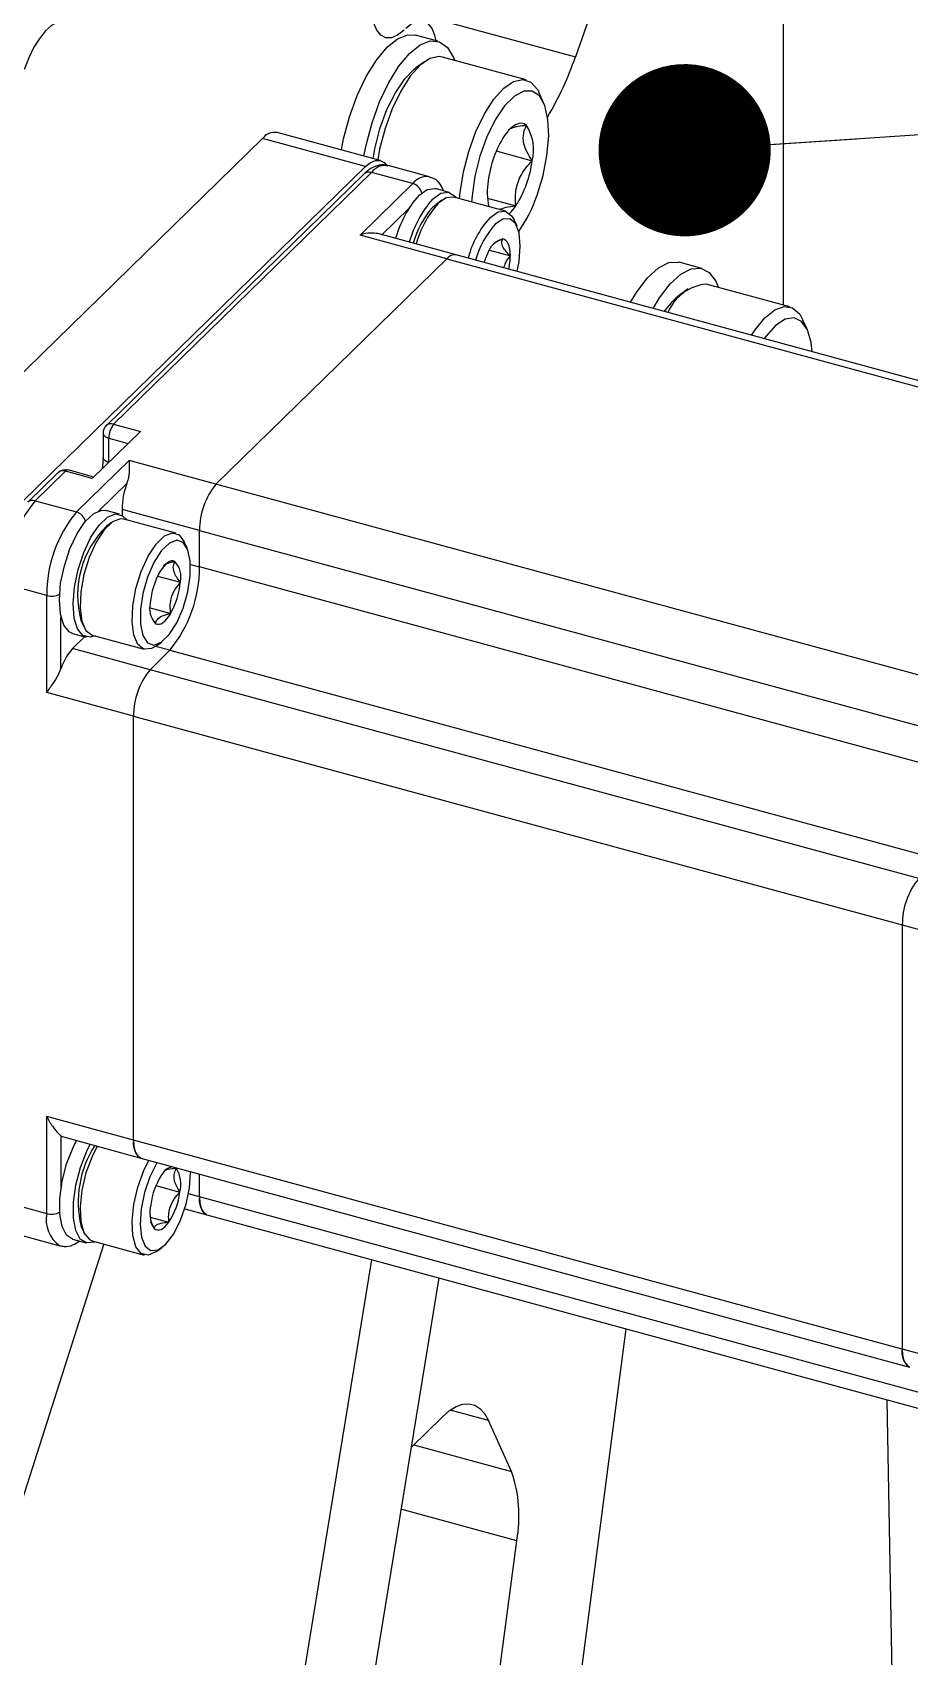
# Model space of a CAD drawing. Header units: millimetres. Extents: x 0 to 3353, y 0 to 2591.
# Drawn here: x 2623.2 to 2685.3, y 1877.1 to 1992 of the extents above; entities that cross this region are included whole.
import ezdxf

# ---------------------------------------------------------------- set-up
doc = ezdxf.new("R2010")
doc.units = ezdxf.units.MM
doc.header["$LTSCALE"] = 12
doc.layers.add('TITLE_BLOCK_BORDER', color=7, linetype='Continuous')
doc.dimstyles.new('SLDDIMSTYLE0', dxfattribs={"dimtxt": 0.18, "dimasz": 12.192, "dimexe": 0, "dimexo": 0.0625, "dimgap": 0, "dimtad": 0, "dimtih": 1, "dimtoh": 1, "dimdec": 0, "dimrnd": 1e-09, "dimzin": 0, "dimdsep": 46, "dimtxsty": 'Standard', "dimblk1": 'DOT', "dimblk2": 'DOT', "dimsah": 1, "dimcen": 0.09, "dimadec": 0, "dimazin": 0, "dimtfac": 12.192, "dimtdec": 0, "dimtofl": 0, "dimtmove": 0, "dimatfit": 3, "dimldrblk": 'DOT', "dimfxl": 0, "dimfrac": 2, "dimtolj": 1, "dimtzin": 0, "dimarcsym": 0})

# ---------------------------------------------------------------- blocks, each defined once
blk = doc.blocks.new('_DOT')
at = {"color": 0, "linetype": 'ByBlock', "lineweight": -2}
blk.add_line((-0.5, 0), (-1, 0), dxfattribs=at)
at = {"color": 0, "linetype": 'ByBlock', "const_width": 0.5}
blk.add_lwpolyline([(-0.25, 0, 1), (0.25, 0, 1)], format="xyb", close=True, dxfattribs=at)

msp = doc.modelspace()

# ---------------------------------------------------------------- linework, layer by layer
at = {"color": 7, "linetype": 'Continuous', "lineweight": 25}
for p, q in [((2676.38, 1972.72), (2676.38, 1996.24)), ((2662.88, 1993.71), (2661.66, 1990.29)), ((2650.43, 1993.34), (2661.66, 1990.29)), ((2651.93, 1991.39), (2650.34, 1991.82)), ((2658.17, 1988.66), (2652.25, 1990.27)), ((2650.98, 1989.94), (2650.36, 1989.5)), ((2659.41, 1987.04), (2659.1, 1987.73)), ((2615.24, 1960.81), (2639.51, 1984.5)), ((2646.8, 1982.52), (2639.51, 1984.5)), ((2647.85, 1982.95), (2640.56, 1984.93)), ((2656.06, 1983.63), (2658.6, 1982.94)), ((2622.54, 1958.83), (2646.8, 1982.52)), ((2646.71, 1982), (2628.46, 1964.19)), ((2647.23, 1982.11), (2628.99, 1964.3)), ((2650.15, 1981.32), (2647.23, 1982.11)), ((2651.33, 1981.8), (2648.41, 1982.6)), ((2646.42, 1977.67), (2650.15, 1981.32)), ((2652.74, 1980.7), (2651.76, 1980.97)), ((2651.56, 1979.64), (2651.81, 1979.85)), ((2652.22, 1980.14), (2651.81, 1979.85)), ((2656.72, 1979.36), (2653.05, 1980.36)), ((2655.44, 1980.28), (2657.44, 1979.74)), ((2657.53, 1978.3), (2657.32, 1978.75)), ((2652.57, 1976), (2646.42, 1977.67)), ((2653.22, 1976.27), (2647.68, 1977.78)), ((2707.61, 1961.49), (2653.22, 1976.27)), ((2655.58, 1976.61), (2657.06, 1976.21)), ((2636.23, 1960.06), (2652.57, 1976)), ((2652.57, 1976), (2706.96, 1961.22)), ((2670.6, 1975.32), (2669.01, 1975.76)), ((2676.84, 1972.59), (2670.91, 1974.2)), ((2669.65, 1973.87), (2669.03, 1973.43)), ((2678.08, 1970.97), (2677.76, 1971.66)), ((2630.89, 1963.78), (2627.48, 1960.46)), ((2628.24, 1963.66), (2628.24, 1961.94)), ((2628.99, 1964.3), (2630.89, 1963.78)), ((2628.64, 1961.6), (2628.64, 1963.31)), ((2626.35, 1958.09), (2630.09, 1961.73)), ((2636.23, 1960.06), (2630.09, 1961.73)), ((2625.06, 1960.87), (2622.91, 1958.77)), ((2625.58, 1960.97), (2623.43, 1958.88)), ((2627.48, 1960.46), (2625.58, 1960.97)), ((2627.59, 1960.56), (2625.78, 1961.06)), ((2690.62, 1945.28), (2636.23, 1960.06)), ((2623.43, 1958.88), (2626.35, 1958.09)), ((2629.4, 1957.93), (2628.43, 1958.19)), ((2629.58, 1958.27), (2629.58, 1957.85)), ((2635.07, 1956.78), (2629.58, 1958.27)), ((2628.88, 1957.37), (2628.48, 1957.08)), ((2633.38, 1956.58), (2629.71, 1957.58)), ((2635.07, 1956.78), (2689.46, 1942)), ((2635.07, 1954.21), (2635.07, 1956.78)), ((2634.19, 1955.53), (2633.99, 1955.98)), ((2632.09, 1953.54), (2633.71, 1953.11)), ((2689.46, 1939.42), (2635.07, 1954.21)), ((2624.25, 1952.18), (2621.33, 1952.97)), ((2624.25, 1945.32), (2624.25, 1952.18)), ((2631.57, 1951.3), (2633.03, 1950.91)), ((2626.67, 1950.44), (2626.88, 1949.99)), ((2631.72, 1950.52), (2631.96, 1950.18)), ((2626.07, 1949.5), (2627.04, 1949.24)), ((2626.95, 1949.27), (2626.08, 1948.42)), ((2627.48, 1949.38), (2631.15, 1948.38)), ((2631.98, 1948.6), (2632.39, 1948.88)), ((2631.57, 1946.93), (2626.08, 1948.42)), ((2631.57, 1946.93), (2632.97, 1948.3)), ((2632.97, 1948.3), (2687.36, 1933.52)), ((2685.96, 1932.15), (2631.57, 1946.93)), ((2630.4, 1943.65), (2624.25, 1945.32)), ((2630.4, 1943.65), (2684.79, 1928.87)), ((2630.4, 1913.65), (2630.4, 1943.65)), ((2684.79, 1928.87), (2684.79, 1898.87)), ((2684.79, 1928.87), (2695.58, 1925.94)), ((2630.4, 1913.65), (2624.25, 1915.32)), ((2624.25, 1908.46), (2624.25, 1915.32)), ((2625.43, 1913.87), (2630.91, 1912.38)), ((2684.79, 1898.87), (2630.4, 1913.65)), ((2630.91, 1912.38), (2685.3, 1897.59)), ((2633.42, 1911.65), (2633.33, 1911.72)), ((2635.07, 1909.63), (2635.07, 1911.25)), ((2631.98, 1910.43), (2633.68, 1909.97)), ((2689.46, 1894.85), (2635.07, 1909.63)), ((2621.33, 1909.26), (2624.25, 1908.46)), ((2634.02, 1908.78), (2635.58, 1908.36)), ((2626.67, 1907.58), (2626.88, 1907.13)), ((2631.58, 1908.2), (2632.9, 1907.85)), ((2635.58, 1908.36), (2689.97, 1893.58)), ((2628.29, 1906.3), (2561.62, 1697.65)), ((2622.25, 1906.96), (2625.17, 1906.17)), ((2626.07, 1906.65), (2627.04, 1906.38)), ((2627.48, 1906.52), (2631.15, 1905.52)), ((2631.98, 1905.74), (2632.39, 1906.03)), ((2642.05, 1873.34), (2647.26, 1905.18)), ((2651.99, 1903.9), (2646.56, 1870.68)), ((2665.24, 1900.3), (2649.6, 1780.89)), ((2695.58, 1895.93), (2684.79, 1898.87)), ((2684.21, 1868.41), (2683.73, 1895.27)), ((2652.27, 1894.09), (2650.03, 1891.91)), ((2657.14, 1890.21), (2655.5, 1893.82)), ((2649.77, 1826.24), (2657.51, 1885.31))]:
    msp.add_line(p, q, dxfattribs=at)
at = {"color": 8, "linetype": 'Continuous', "lineweight": 25}
for p, q in [((2649.89, 1979.59), (2647.96, 1977.7)), ((2628.64, 1963.31), (2630.02, 1962.94)), ((2628.64, 1961.6), (2628.65, 1961.6)), ((2629.92, 1960.09), (2627.94, 1958.16)), ((2634.42, 1954.38), (2635.07, 1954.21)), ((2625.26, 1947.01), (2625.26, 1950.64)), ((2632.97, 1948.3), (2631.95, 1948.58)), ((2625.26, 1913.95), (2625.26, 1910.32)), ((2635.07, 1909.63), (2634.29, 1909.84)), ((2655.5, 1893.82), (2652.81, 1894.55)), ((2650.22, 1892.09), (2657.14, 1890.21)), ((2657.51, 1885.31), (2649.32, 1887.54))]:
    msp.add_line(p, q, dxfattribs=at)
at = {"color": 7, "linetype": 'Continuous', "lineweight": 25, "flags": 128}
for points in [[(2649.54, 1992.17), (2649.08, 1991.81), (2648.65, 1991.63), (2648.24, 1991.63), (2647.89, 1991.82), (2647.6, 1992.18), (2647.38, 1992.71), (2647.25, 1993.39), (2647.21, 1994.18)], [(2625.76, 1992.76), (2625.4, 1992.83), (2625.01, 1992.75), (2624.6, 1992.51), (2624.17, 1992.13), (2623.76, 1991.6), (2623.35, 1990.96), (2622.99, 1990.22), (2622.66, 1989.4)], [(2651.8, 1991.42), (2651.72, 1991.79), (2651.52, 1992.29), (2651.24, 1992.64), (2650.9, 1992.82), (2650.52, 1992.82), (2650.1, 1992.65), (2649.67, 1992.3)], [(2645.11, 1983.7), (2645.26, 1984.48), (2645.68, 1986.04), (2646.22, 1987.54), (2646.86, 1988.9), (2647.58, 1990.06), (2648.33, 1990.97), (2649.08, 1991.57), (2649.8, 1991.85), (2650.34, 1991.82)], [(2646.7, 1983.26), (2646.85, 1984.04), (2647.27, 1985.61), (2647.81, 1987.11), (2648.45, 1988.47), (2649.17, 1989.63), (2649.92, 1990.53), (2650.67, 1991.14), (2651.39, 1991.41), (2652.05, 1991.35), (2652.6, 1990.95), (2653.04, 1990.24), (2653.12, 1990.03)], [(2652.25, 1990.27), (2652.02, 1990.3), (2651.37, 1990.16), (2650.67, 1989.69), (2649.97, 1988.91), (2649.3, 1987.86), (2648.69, 1986.61), (2648.19, 1985.21), (2647.81, 1983.75), (2647.67, 1983)], [(2647.36, 1983.08), (2647.48, 1983.77), (2647.83, 1985.19), (2648.32, 1986.55), (2648.92, 1987.75), (2649.58, 1988.73), (2650.26, 1989.42), (2650.36, 1989.5)], [(2653.46, 1980.24), (2653.51, 1980.69), (2653.74, 1982.14), (2654.11, 1983.6), (2654.62, 1985), (2655.22, 1986.25), (2655.89, 1987.3), (2656.6, 1988.08), (2657.29, 1988.55), (2657.94, 1988.69), (2658.51, 1988.49), (2658.98, 1987.97), (2659.1, 1987.73)], [(2658.95, 1980.49), (2659.37, 1981.89), (2659.65, 1983.31), (2659.77, 1984.67), (2659.71, 1985.86), (2659.49, 1986.84), (2659.11, 1987.52), (2658.61, 1987.86), (2658, 1987.86), (2657.34, 1987.5), (2656.65, 1986.81), (2655.99, 1985.83), (2655.4, 1984.63), (2654.91, 1983.27), (2654.55, 1981.85), (2654.35, 1980.45), (2654.32, 1980.01)], [(2658.2, 1985.43), (2658.04, 1985.54), (2657.87, 1985.59), (2657.68, 1985.58), (2657.48, 1985.51), (2657.28, 1985.39), (2657.06, 1985.22), (2656.85, 1984.99), (2656.65, 1984.72)], [(2646.8, 1982.52), (2647.17, 1982.81), (2647.52, 1982.95), (2647.84, 1982.95), (2648.12, 1982.8), (2648.26, 1982.65)], [(2650.58, 1980.48), (2651.17, 1980.9), (2651.72, 1980.98), (2651.76, 1980.97)], [(2651.56, 1980.22), (2652.15, 1980.64), (2652.69, 1980.71), (2653.14, 1980.43), (2653.24, 1980.3)], [(2653.05, 1980.36), (2652.52, 1980.31), (2651.93, 1979.9)], [(2655.6, 1978.9), (2656.19, 1979.31), (2656.72, 1979.36), (2657.15, 1979.04), (2657.32, 1978.75)], [(2657.54, 1975.1), (2657.68, 1975.8), (2657.76, 1976.9), (2657.68, 1977.83), (2657.42, 1978.49), (2657.03, 1978.83), (2656.53, 1978.81), (2655.98, 1978.44)], [(2657.06, 1976.21), (2657.05, 1976.46), (2657.02, 1976.68), (2656.97, 1976.89), (2656.91, 1977.06), (2656.83, 1977.2), (2656.74, 1977.3), (2656.63, 1977.37), (2656.52, 1977.4)], [(2665.57, 1972.92), (2666.03, 1973.68), (2666.77, 1974.66), (2667.53, 1975.36), (2668.26, 1975.73), (2668.94, 1975.77), (2669.01, 1975.76)], [(2667.16, 1972.48), (2667.62, 1973.24), (2668.36, 1974.23), (2669.12, 1974.92), (2669.85, 1975.3), (2670.53, 1975.34), (2671.12, 1975.04), (2671.59, 1974.41), (2671.78, 1973.96)], [(2674.13, 1970.59), (2674.37, 1970.97), (2675.07, 1971.82), (2675.77, 1972.39), (2676.44, 1972.62), (2677.03, 1972.52), (2677.53, 1972.08), (2677.76, 1971.66)], [(2678.42, 1969.42), (2678.34, 1970.07), (2678.08, 1970.97), (2677.66, 1971.57), (2677.13, 1971.83), (2676.5, 1971.73), (2675.83, 1971.29), (2675.15, 1970.52), (2675.02, 1970.35)], [(2626.07, 1949.5), (2625.85, 1949.61), (2625.46, 1950.07), (2625.22, 1950.85), (2625.15, 1951.86), (2625.24, 1953.04), (2625.5, 1954.28), (2625.9, 1955.49), (2626.41, 1956.56), (2626.98, 1957.42), (2627.58, 1957.98)], [(2627.58, 1957.98), (2628.15, 1958.21), (2628.43, 1958.19)], [(2628.55, 1957.72), (2629.12, 1957.95), (2629.62, 1957.82), (2629.91, 1957.53)], [(2627.68, 1949.33), (2627.32, 1949.22), (2626.82, 1949.34), (2626.44, 1949.81), (2626.2, 1950.58), (2626.12, 1951.6), (2626.22, 1952.77), (2626.47, 1954.02), (2626.87, 1955.22), (2627.38, 1956.3), (2627.96, 1957.15), (2628.55, 1957.72)], [(2628.91, 1957.38), (2628.32, 1956.82), (2627.75, 1955.95), (2627.26, 1954.87), (2626.89, 1953.67), (2626.67, 1952.44), (2626.62, 1951.31), (2626.74, 1950.37), (2627.03, 1949.71), (2627.46, 1949.38), (2627.48, 1949.38)], [(2629.71, 1957.58), (2629.47, 1957.6), (2628.91, 1957.38)], [(2631.98, 1948.6), (2631.66, 1948.42), (2631.13, 1948.39), (2630.7, 1948.71), (2630.41, 1949.38), (2630.29, 1950.31), (2630.34, 1951.44), (2630.56, 1952.67), (2630.93, 1953.87), (2631.42, 1954.96), (2631.99, 1955.82), (2632.58, 1956.39), (2632.58, 1956.39)], [(2632.93, 1955.89), (2632.37, 1955.35), (2631.84, 1954.52), (2631.38, 1953.48), (2631.05, 1952.33), (2630.88, 1951.18), (2630.88, 1950.15), (2631.05, 1949.34), (2631.38, 1948.83), (2631.83, 1948.67), (2632.36, 1948.87), (2632.92, 1949.41), (2633.45, 1950.24), (2633.9, 1951.29), (2634.23, 1952.44), (2634.41, 1953.58), (2634.41, 1954.61), (2634.24, 1955.42), (2633.91, 1955.93), (2633.46, 1956.09), (2632.93, 1955.89)], [(2632.58, 1956.39), (2633.15, 1956.61), (2633.63, 1956.46), (2633.99, 1955.98)], [(2633.32, 1954.58), (2633.21, 1954.62), (2633.08, 1954.62), (2632.95, 1954.58), (2632.81, 1954.5), (2632.67, 1954.39), (2632.53, 1954.24), (2632.39, 1954.06), (2632.26, 1953.86)], [(2631.96, 1950.18), (2632.08, 1950.14), (2632.2, 1950.14), (2632.34, 1950.18), (2632.47, 1950.26), (2632.61, 1950.37), (2632.75, 1950.52), (2632.89, 1950.7), (2633.03, 1950.91)], [(2626.07, 1906.65), (2625.66, 1906.92), (2625.34, 1907.53), (2625.17, 1908.42), (2625.17, 1909.51), (2625.34, 1910.73), (2625.66, 1911.97), (2626.12, 1913.13), (2626.36, 1913.61)], [(2625.26, 1913.95), (2625.35, 1913.9), (2625.43, 1913.87)], [(2627.68, 1906.47), (2627.63, 1906.44), (2627.08, 1906.37), (2626.63, 1906.65), (2626.31, 1907.26), (2626.14, 1908.15), (2626.14, 1909.25), (2626.31, 1910.47), (2626.64, 1911.71), (2627.09, 1912.87), (2627.33, 1913.35)], [(2627.82, 1913.22), (2627.46, 1912.5), (2627.03, 1911.33), (2626.74, 1910.1), (2626.62, 1908.92), (2626.67, 1907.89), (2626.89, 1907.1), (2627.27, 1906.62), (2627.48, 1906.52)], [(2630.4, 1913.65), (2630.42, 1913.25), (2630.49, 1912.92), (2630.59, 1912.65), (2630.74, 1912.47), (2630.91, 1912.38)], [(2631.98, 1905.74), (2631.43, 1905.51), (2630.94, 1905.62), (2630.56, 1906.1), (2630.34, 1906.89), (2630.29, 1907.92), (2630.41, 1909.1), (2630.7, 1910.33), (2631.13, 1911.5), (2631.49, 1912.22)], [(2632.07, 1912.06), (2632.05, 1912.03), (2631.56, 1911.06), (2631.17, 1909.94), (2630.93, 1908.78), (2630.86, 1907.69), (2630.96, 1906.78), (2631.23, 1906.14), (2631.63, 1905.83), (2632.14, 1905.89), (2632.69, 1906.29), (2633.24, 1907.02), (2633.73, 1907.99), (2634.12, 1909.11), (2634.36, 1910.27), (2634.43, 1911.35), (2634.43, 1911.42)], [(2635.07, 1909.63), (2635.09, 1909.24), (2635.15, 1908.9), (2635.26, 1908.63), (2635.41, 1908.45), (2635.58, 1908.36)], [(2631.86, 1907.4), (2631.97, 1907.32), (2632.08, 1907.29), (2632.21, 1907.29), (2632.34, 1907.33), (2632.48, 1907.4), (2632.62, 1907.52), (2632.76, 1907.67), (2632.9, 1907.85)], [(2684.79, 1898.87), (2684.81, 1898.47), (2684.88, 1898.13), (2684.99, 1897.87), (2685.13, 1897.69), (2685.3, 1897.59)], [(2652.27, 1894.09), (2652.75, 1894.51), (2653.23, 1894.8), (2653.69, 1894.97), (2654.13, 1895), (2654.54, 1894.9), (2654.91, 1894.66), (2655.23, 1894.3), (2655.5, 1893.82)]]:
    msp.add_lwpolyline(points, dxfattribs=at)
at = {"color": 8, "linetype": 'Continuous', "lineweight": 25, "flags": 128}
for points in [[(2628.24, 1963.66), (2628.24, 1963.62), (2628.27, 1963.54), (2628.33, 1963.47), (2628.41, 1963.41), (2628.51, 1963.36), (2628.64, 1963.31)], [(2628.64, 1961.6), (2628.51, 1961.64), (2628.41, 1961.7), (2628.33, 1961.76), (2628.27, 1961.83), (2628.24, 1961.9), (2628.24, 1961.94)]]:
    msp.add_lwpolyline(points, dxfattribs=at)
at = {"color": 7, "linetype": 'Continuous', "lineweight": 25}
for centre, radius, start, end in [((2639.27, 1998.05), 23.7, 329.5043, 340.8807), ((2655.58, 1983.73), 3.12, 345.2626, 32.8786), ((2640.38, 1983.86), 1.08, 80.7318, 143.9675), ((2663.11, 1980.57), 7.68, 147.3028, 172.9216), ((2650.98, 1983.89), 7.68, 327.3028, 352.9216), ((2660.24, 1980.73), 4.82, 170.5542, 192.5215), ((2656.51, 1975.33), 7.86, 138.9948, 164.4289), ((2657.48, 1975.06), 7.86, 138.9948, 164.4289), ((2657.2, 1975.21), 7.05, 138.3369, 164.9519), ((2654.93, 1981.42), 3.03, 313.1146, 326.1948), ((2649.25, 1983.79), 10.24, 325.0972, 341.2059), ((2656.34, 1975.4), 6.39, 138.4527, 164.5654), ((2660.87, 1974.21), 7.05, 138.3369, 164.9519), ((2660.76, 1974.2), 6.39, 138.4527, 164.5654), ((2656.9, 1975.92), 1.52, 104.6354, 163.9747), ((2653.11, 1975.6), 0.676, 80.7318, 143.9675), ((2660.09, 1974.08), 5.17, 154.05, 161.334), ((2652.23, 1976.26), 4.82, 348.0579, 359.4378), ((2671.24, 1970.92), 3.3, 95.7151, 157.1144), ((2671.93, 1969.65), 4.76, 127.5093, 146.6902), ((2628.99, 1963.66), 0.75, 134.305, 180), ((2630.17, 1963.32), 1.53, 140.5129, 180.3434), ((2625.58, 1960.33), 0.75, 74.7955, 134.305), ((2635.28, 1958.17), 5.7, 160.2711, 179.0221), ((2640.18, 1956.81), 5.11, 140.5129, 180.3434), ((2630.54, 1953.03), 9.2, 140.5129, 180.3434), ((2633.45, 1952.23), 9.2, 140.5129, 180.3434), ((2633.25, 1952.21), 6.81, 134.1497, 195.1169), ((2632.18, 1953.5), 1.57, 345.6091, 43.5876), ((2636.9, 1951.21), 5.34, 150.3783, 175.2591), ((2625.86, 1954.15), 9.2, 320.5129, 0.3434), ((2628.38, 1953.55), 5.34, 330.3783, 355.2591), ((2633.1, 1951.27), 1.57, 165.6091, 223.5876), ((2628.93, 1945.83), 3.85, 137.6845, 162.1437), ((2635.51, 1943.68), 5.11, 140.5129, 180.3434), ((2689.9, 1928.9), 5.11, 140.5129, 180.3434), ((2633.84, 1909.28), 7.36, 147.2561, 193.3816), ((2631.65, 1913.41), 1.28, 169.3516, 234.3744), ((2636.66, 1908.43), 5.09, 146.9683, 172.6973), ((2633.34, 1910.71), 1.06, 99.5681, 152.8335), ((2631.61, 1910.52), 2.14, 345.1987, 31.9349), ((2628.63, 1910.62), 5.09, 326.9683, 352.6973), ((2636.32, 1909.4), 1.28, 169.3516, 234.3744), ((2633.68, 1908.53), 2.14, 165.1987, 211.9349), ((2686.04, 1898.63), 1.28, 169.3516, 234.3744), ((2648.05, 1887.07), 9.62, 349.4935, 19.0861)]:
    msp.add_arc(centre, radius, start, end, dxfattribs=at)
at = {"color": 8, "linetype": 'Continuous', "lineweight": 25}
for centre, radius, start, end in [((2647.06, 1981.61), 0.529, 71.1228, 131.7873), ((2648.22, 1981.39), 1.22, 80.7318, 143.9675), ((2651.14, 1980.6), 1.22, 80.8049, 143.9567), ((2649.89, 1980.42), 0.936, 15.3776, 73.7557), ((2628.82, 1963.79), 0.537, 71.5838, 131.3262), ((2625.41, 1960.47), 0.529, 71.1228, 131.7873), ((2625.74, 1960.85), 0.203, 80.7318, 143.9675), ((2623.26, 1958.37), 0.537, 71.5846, 131.3099), ((2626.09, 1957.19), 0.935, 14.871, 73.7978), ((2624.6, 1953.41), 1.28, 254.4451, 296.2557), ((2626.51, 1908.04), 2.3, 169.3399, 234.4282), ((2624.6, 1909.66), 1.25, 253.8688, 296.6533)]:
    msp.add_arc(centre, radius, start, end, dxfattribs=at)
at = {"color": 7, "linetype": 'Continuous', "lineweight": 25}
for points, knots in [([(2658.2, 1985.43), (2658, 1985.41), (2657.59, 1985.36), (2657.1, 1985.25), (2656.96, 1985.14), (2656.9, 1985.09)], [0, 0, 0, 0, 0.354569, 0.721261, 1, 1, 1, 1]), ([(2658.6, 1982.94), (2658.48, 1983.14), (2658.22, 1983.54), (2657.96, 1984.23), (2657.95, 1984.89), (2658.12, 1985.26), (2658.2, 1985.43)], [0, 0, 0, 0, 0.216455, 0.440311, 0.751901, 1, 1, 1, 1]), ([(2648.41, 1982.56), (2648.31, 1982.59), (2648, 1982.7), (2647.46, 1982.55), (2647.02, 1982.29), (2646.78, 1982.07), (2646.71, 1982)], [0, 0, 0, 0, 0.17127, 0.508465, 0.854632, 1, 1, 1, 1]), ([(2657.44, 1979.74), (2657.43, 1979.91), (2657.4, 1980.28), (2657.44, 1980.85), (2657.58, 1981.42), (2657.83, 1981.96), (2658.17, 1982.47), (2658.45, 1982.78), (2658.6, 1982.94)], [0, 0, 0, 0, 0.155622, 0.322229, 0.493763, 0.65399, 0.819526, 1, 1, 1, 1]), ([(2652.35, 1980.81), (2652.27, 1980.97), (2652.11, 1981.33), (2651.74, 1981.68), (2651.42, 1981.75), (2651.32, 1981.77)], [0, 0, 0, 0, 0.362337, 0.791425, 1, 1, 1, 1]), ([(2656.27, 1979.48), (2656.42, 1979.54), (2656.72, 1979.66), (2657.2, 1979.71), (2657.44, 1979.74)], [0, 0, 0, 0, 0.509141, 1, 1, 1, 1]), ([(2647.68, 1977.78), (2647.51, 1977.8), (2647.14, 1977.86), (2646.67, 1977.76), (2646.42, 1977.67), (2646.42, 1977.67)], [0, 0, 0, 0, 0.450977, 0.993891, 1, 1, 1, 1]), ([(2656.52, 1977.4), (2656.42, 1977.36), (2656.17, 1977.27), (2655.99, 1977.14), (2655.89, 1977.06)], [0, 0, 0, 0, 0.4143256, 1, 1, 1, 1]), ([(2657.06, 1976.21), (2656.95, 1976.31), (2656.75, 1976.51), (2656.5, 1976.85), (2656.42, 1977.16), (2656.49, 1977.32), (2656.52, 1977.4)], [0, 0, 0, 0, 0.216453, 0.440306, 0.751896, 1, 1, 1, 1]), ([(2656.6, 1975.35), (2656.64, 1975.48), (2656.73, 1975.8), (2656.93, 1976.05), (2657.06, 1976.21)], [0, 0, 0, 0, 0.398195, 1, 1, 1, 1]), ([(2628.24, 1961.94), (2628.24, 1961.8), (2628.23, 1961.55), (2628.19, 1961.25), (2628.16, 1961.12)], [0, 0, 0, 0, 0.557711, 1, 1, 1, 1]), ([(2630.09, 1961.73), (2630.09, 1961.73), (2630.09, 1961.57), (2630.1, 1961.23), (2630.07, 1960.64), (2629.96, 1960.25), (2629.92, 1960.09)], [0, 0, 0, 0, 0.004677, 0.420388, 0.767196, 1, 1, 1, 1]), ([(2633.32, 1954.58), (2633.23, 1954.56), (2632.92, 1954.48), (2632.6, 1954.39), (2632.52, 1954.29), (2632.51, 1954.28)], [0, 0, 0, 0, 0.304877, 0.964714, 1, 1, 1, 1]), ([(2633.71, 1953.11), (2633.62, 1953.22), (2633.43, 1953.47), (2633.23, 1953.88), (2633.18, 1954.27), (2633.28, 1954.48), (2633.32, 1954.58)], [0, 0, 0, 0, 0.216453, 0.440306, 0.751896, 1, 1, 1, 1]), ([(2633.03, 1950.91), (2633.01, 1951.07), (2632.97, 1951.42), (2633.04, 1952.01), (2633.3, 1952.61), (2633.58, 1952.95), (2633.71, 1953.11)], [0, 0, 0, 0, 0.216453, 0.440306, 0.751896, 1, 1, 1, 1]), ([(2631.96, 1950.18), (2631.97, 1950.24), (2631.99, 1950.39), (2632.19, 1950.64), (2632.61, 1950.81), (2632.93, 1950.88), (2633.03, 1950.91)], [0, 0, 0, 0, 0.180942, 0.506293, 0.843975, 1, 1, 1, 1]), ([(2625.26, 1947.01), (2625.2, 1946.86), (2625.03, 1946.48), (2624.65, 1945.9), (2624.38, 1945.51), (2624.25, 1945.32), (2624.25, 1945.32)], [0, 0, 0, 0, 0.232804, 0.579612, 0.995323, 1, 1, 1, 1]), ([(2624.25, 1915.32), (2624.25, 1915.32), (2624.32, 1915.19), (2624.45, 1914.94), (2624.66, 1914.62), (2624.87, 1914.35), (2625.04, 1914.16), (2625.17, 1914.03), (2625.23, 1913.98), (2625.26, 1913.95)], [0, 0, 0, 0, 0.004664, 0.210352, 0.420237, 0.59163, 0.767124, 0.882157, 1, 1, 1, 1]), ([(2633.42, 1911.65), (2633.33, 1911.64), (2633.02, 1911.61), (2632.67, 1911.55), (2632.58, 1911.46), (2632.55, 1911.43)], [0, 0, 0, 0, 0.251467, 0.7957106, 1, 1, 1, 1]), ([(2633.68, 1909.97), (2633.6, 1910.1), (2633.43, 1910.37), (2633.26, 1910.84), (2633.25, 1911.28), (2633.37, 1911.54), (2633.42, 1911.65)], [0, 0, 0, 0, 0.216453, 0.440306, 0.751896, 1, 1, 1, 1]), ([(2632.9, 1907.85), (2632.89, 1908.01), (2632.86, 1908.34), (2632.96, 1908.92), (2633.24, 1909.49), (2633.54, 1909.82), (2633.68, 1909.97)], [0, 0, 0, 0, 0.216453, 0.440306, 0.751896, 1, 1, 1, 1]), ([(2631.6, 1907.86), (2631.6, 1907.86), (2631.65, 1907.71), (2631.76, 1907.55), (2631.86, 1907.4)], [0, 0, 0, 0, 0.020789, 1, 1, 1, 1]), ([(2631.86, 1907.4), (2631.87, 1907.44), (2631.88, 1907.55), (2632.07, 1907.71), (2632.49, 1907.81), (2632.8, 1907.84), (2632.9, 1907.85)], [0, 0, 0, 0, 0.180942, 0.506293, 0.843975, 1, 1, 1, 1]), ([(2625.18, 1906.2), (2625.28, 1906.17), (2625.59, 1906.07), (2626.09, 1906.19), (2626.41, 1906.41), (2626.56, 1906.51)], [0, 0, 0, 0, 0.211229, 0.638792, 1, 1, 1, 1])]:
    msp.add_open_spline(points, degree=3, knots=knots, dxfattribs=at)

# ---------------------------------------------------------------- leaders
at = {"layer": 'TITLE_BLOCK_BORDER'}
msp.add_leader([(2669.39, 1983.68), (2882.78, 1997.96)], dimstyle='SLDDIMSTYLE0', dxfattribs=at)

doc.saveas('drawing.dxf')
